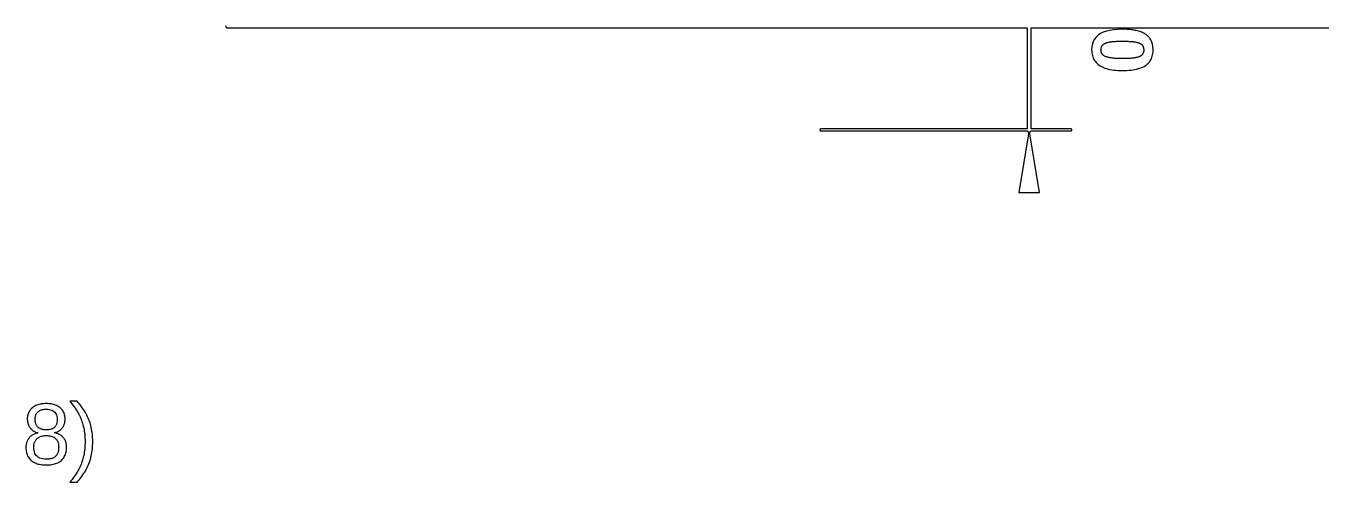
# Model space of a CAD drawing. Header units: metres. Extents: x -140 to 140, y -90 to 90.
# Drawn here: x 0.3 to 62.5, y -21.9 to 0 of the extents above; entities that cross this region are included whole.
import ezdxf

# ---------------------------------------------------------------- set-up
doc = ezdxf.new("R2010")
doc.units = ezdxf.units.M

msp = doc.modelspace()

# ---------------------------------------------------------------- linework, layer by layer
for p, q in [((9.90001, 0), (9.90021, -0.00627)), ((9.90021, -0.00627), (9.9008, -0.01253)), ((9.9008, -0.01253), (9.90178, -0.01874)), ((9.90178, -0.01874), (9.90315, -0.02486)), ((9.90315, -0.02486), (9.90491, -0.0309)), ((9.90491, -0.0309), (9.90703, -0.0368)), ((9.90703, -0.0368), (9.90953, -0.04257)), ((9.90953, -0.04257), (9.91238, -0.04817)), ((9.91238, -0.04817), (9.91557, -0.05357)), ((9.91557, -0.05357), (9.91911, -0.05878)), ((9.91911, -0.05878), (9.92296, -0.06374)), ((9.92296, -0.06374), (9.92711, -0.06845)), ((9.92711, -0.06845), (9.93155, -0.07289)), ((9.93155, -0.07289), (9.93626, -0.07704)), ((9.93626, -0.07704), (9.94122, -0.08089)), ((9.94122, -0.08089), (9.94643, -0.08443)), ((9.94643, -0.08443), (9.95183, -0.08762)), ((9.95183, -0.08762), (9.95743, -0.09047)), ((9.95743, -0.09047), (9.9632, -0.09297)), ((9.9632, -0.09297), (9.9691, -0.09509)), ((9.9691, -0.09509), (9.97514, -0.09685)), ((9.97514, -0.09685), (9.98126, -0.09822)), ((9.98126, -0.09822), (9.98747, -0.0992)), ((9.98747, -0.0992), (9.99373, -0.09979)), ((9.99373, -0.09979), (10, -0.09999)), ((10, -0.09999), (48.4, -0.09999)), ((48.4, -0.09999), (48.4, -4.95)), ((48.6, -4.95), (48.6, -0.09999)), ((48.6, -0.09999), (69, -0.09999)), ((51.7188, -0.53766), (51.6402, -0.6367)), ((51.8147, -0.45027), (51.7188, -0.53766)), ((51.9282, -0.37453), (51.8147, -0.45027)), ((52.0591, -0.31044), (51.9282, -0.37453)), ((52.2075, -0.258), (52.0591, -0.31044)), ((52.3733, -0.21722), (52.2075, -0.258)), ((52.5566, -0.18808), (52.3733, -0.21722)), ((52.7573, -0.17061), (52.5566, -0.18808)), ((52.9755, -0.16478), (52.7573, -0.17061)), ((53.0535, -0.16542), (52.9755, -0.16478)), ((53.1294, -0.16733), (53.0535, -0.16542)), ((53.203, -0.17052), (53.1294, -0.16733)), ((53.2743, -0.17499), (53.203, -0.17052)), ((53.3434, -0.18072), (53.2743, -0.17499)), ((53.4103, -0.18774), (53.3434, -0.18072)), ((53.4749, -0.19604), (53.4103, -0.18774)), ((53.5373, -0.20561), (53.4749, -0.19604)), ((53.5974, -0.21646), (53.5373, -0.20561)), ((53.6553, -0.22858), (53.5974, -0.21646)), ((53.711, -0.24197), (53.6553, -0.22858)), ((53.7645, -0.25665), (53.711, -0.24197)), ((53.8157, -0.2726), (53.7645, -0.25665)), ((53.8647, -0.28982), (53.8157, -0.2726)), ((53.9118, -0.30833), (53.8647, -0.28982)), ((53.9568, -0.32811), (53.9118, -0.30833)), ((53.9998, -0.34917), (53.9568, -0.32811)), ((54.0408, -0.37149), (53.9998, -0.34917)), ((54.0797, -0.3951), (54.0408, -0.37149)), ((54.1167, -0.41998), (54.0797, -0.3951)), ((54.1516, -0.44614), (54.1167, -0.41998)), ((54.1844, -0.47357), (54.1516, -0.44614)), ((54.2153, -0.50227), (54.1844, -0.47357)), ((54.2442, -0.53226), (54.2153, -0.50227)), ((54.271, -0.56352), (54.2442, -0.53226)), ((54.2958, -0.59607), (54.271, -0.56352)), ((54.3186, -0.63005), (54.2958, -0.59607)), ((51.5093, -1.00375), (51.5006, -1.14941)), ((51.5006, -1.14941), (51.5028, -1.22462)), ((51.5028, -1.22462), (51.5094, -1.29688)), ((51.5355, -0.86975), (51.5093, -1.00375)), ((51.5791, -0.74741), (51.5355, -0.86975)), ((51.6402, -0.6367), (51.5791, -0.74741)), ((51.9501, -1.15349), (51.9507, -1.1286)), ((51.9507, -1.17809), (51.9501, -1.15349)), ((51.9507, -1.1286), (51.9524, -1.10464)), ((51.9525, -1.20181), (51.9507, -1.17809)), ((51.9524, -1.10464), (51.9552, -1.0816)), ((51.9555, -1.22466), (51.9525, -1.20181)), ((51.9552, -1.0816), (51.9592, -1.05949)), ((51.9597, -1.24661), (51.9555, -1.22466)), ((51.9592, -1.05949), (51.9643, -1.03831)), ((51.9643, -1.03831), (51.9705, -1.01807)), ((51.9705, -1.01807), (51.9779, -0.99873)), ((51.9779, -0.99873), (51.9863, -0.98033)), ((51.9863, -0.98033), (51.996, -0.96286)), ((51.996, -0.96286), (52.0067, -0.94632)), ((52.0067, -0.94632), (52.0186, -0.9307)), ((52.0186, -0.9307), (52.0316, -0.916)), ((52.0316, -0.916), (52.0457, -0.90224)), ((52.0457, -0.90224), (52.0612, -0.88922)), ((52.0612, -0.88922), (52.0781, -0.87674)), ((52.0781, -0.87674), (52.0966, -0.86482)), ((52.0966, -0.86482), (52.1165, -0.85347)), ((52.1165, -0.85347), (52.1378, -0.84265)), ((52.1378, -0.84265), (52.1607, -0.8324)), ((52.1607, -0.8324), (52.185, -0.82269)), ((52.185, -0.82269), (52.2108, -0.81354)), ((52.2108, -0.81354), (52.2381, -0.80495)), ((52.2381, -0.80495), (52.2669, -0.79691)), ((52.2669, -0.79691), (52.2971, -0.78941)), ((52.2971, -0.78941), (52.3289, -0.78247)), ((52.3289, -0.78247), (52.3621, -0.77609)), ((52.3621, -0.77609), (52.3971, -0.77022)), ((52.3971, -0.77022), (52.4341, -0.76483)), ((52.4341, -0.76483), (52.4731, -0.7599)), ((52.4731, -0.7599), (52.5142, -0.75545)), ((52.5142, -0.75545), (52.5573, -0.75145)), ((52.5573, -0.75145), (52.6025, -0.74792)), ((52.6025, -0.74792), (52.6497, -0.74487)), ((52.6497, -0.74487), (52.6989, -0.74229)), ((52.6989, -0.74229), (52.7501, -0.74019)), ((52.7501, -0.74019), (52.8034, -0.73854)), ((52.8034, -0.73854), (52.8587, -0.73737)), ((52.8587, -0.73737), (52.9161, -0.73666)), ((52.9161, -0.73666), (52.9755, -0.73643)), ((52.9755, -0.73643), (53.0355, -0.73665)), ((53.0355, -0.73665), (53.0933, -0.73732)), ((53.0933, -0.73732), (53.1491, -0.73843)), ((53.1491, -0.73843), (53.2027, -0.73999)), ((53.2027, -0.73999), (53.2543, -0.742)), ((53.2543, -0.742), (53.3037, -0.74445)), ((53.3037, -0.74445), (53.3511, -0.74735)), ((53.3511, -0.74735), (53.3963, -0.75067)), ((53.3963, -0.75067), (53.4394, -0.75447)), ((53.4394, -0.75447), (53.4805, -0.7587)), ((53.4805, -0.7587), (53.5194, -0.76337)), ((53.5194, -0.76337), (53.5562, -0.76849)), ((53.5562, -0.76849), (53.5909, -0.77405)), ((53.5909, -0.77405), (53.6238, -0.78015)), ((53.6238, -0.78015), (53.6553, -0.78683)), ((53.6553, -0.78683), (53.6853, -0.79414)), ((53.6853, -0.79414), (53.7139, -0.80203)), ((53.7139, -0.80203), (53.741, -0.81053)), ((53.741, -0.81053), (53.7667, -0.81964)), ((53.7667, -0.81964), (53.791, -0.82935)), ((53.791, -0.82935), (53.8138, -0.83964)), ((53.8138, -0.83964), (53.8352, -0.85055)), ((53.8352, -0.85055), (53.8551, -0.86206)), ((53.8551, -0.86206), (53.8736, -0.87418)), ((53.8736, -0.87418), (53.8906, -0.88689)), ((53.8906, -0.88689), (53.9062, -0.90021)), ((53.9062, -0.90021), (53.9205, -0.91432)), ((53.9205, -0.91432), (53.9337, -0.92943)), ((53.9337, -0.92943), (53.9456, -0.94554)), ((53.9456, -0.94554), (53.9565, -0.96266)), ((53.9565, -0.96266), (53.9662, -0.98077)), ((53.9662, -0.98077), (53.9748, -0.99988)), ((53.9748, -0.99988), (53.9823, -1.01999)), ((53.9823, -1.01999), (53.9885, -1.04109)), ((53.9885, -1.04109), (53.9937, -1.0632)), ((53.9937, -1.0632), (53.9977, -1.0863)), ((53.9977, -1.23262), (53.9938, -1.25446)), ((53.9977, -1.0863), (54.0005, -1.11041)), ((54.0006, -1.20987), (53.9977, -1.23262)), ((54.0005, -1.11041), (54.0023, -1.13551)), ((54.0023, -1.1862), (54.0006, -1.20987)), ((54.0023, -1.13551), (54.0028, -1.16162)), ((54.0028, -1.16162), (54.0023, -1.1862)), ((54.3397, -0.6657), (54.3186, -0.63005)), ((54.3589, -0.70296), (54.3397, -0.6657)), ((54.3763, -0.74187), (54.3589, -0.70296)), ((54.3918, -0.78241), (54.3763, -0.74187)), ((54.4056, -0.82459), (54.3918, -0.78241)), ((54.4175, -0.86841), (54.4056, -0.82459)), ((54.4275, -0.91386), (54.4175, -0.86841)), ((54.4358, -0.96095), (54.4275, -0.91386)), ((54.4422, -1.00969), (54.4358, -0.96095)), ((54.4417, -1.31573), (54.4482, -1.24234)), ((54.4467, -1.06006), (54.4422, -1.00969)), ((54.4495, -1.11206), (54.4467, -1.06006)), ((54.4482, -1.24234), (54.4504, -1.1657)), ((54.4504, -1.1657), (54.4495, -1.11206)), ((51.5094, -1.29688), (51.5205, -1.36618)), ((51.5205, -1.36618), (51.536, -1.43254)), ((51.536, -1.43254), (51.5559, -1.49594)), ((51.5559, -1.49594), (51.5803, -1.55641)), ((51.5803, -1.55641), (51.6091, -1.61392)), ((51.6091, -1.61392), (51.6423, -1.66847)), ((51.6423, -1.66847), (51.68, -1.72009)), ((51.68, -1.72009), (51.722, -1.76875)), ((51.722, -1.76875), (51.7686, -1.81447)), ((51.7686, -1.81447), (51.8195, -1.85722)), ((51.8195, -1.85722), (51.8749, -1.89705)), ((51.965, -1.2677), (51.9597, -1.24661)), ((51.9716, -1.2879), (51.965, -1.2677)), ((51.9793, -1.30722), (51.9716, -1.2879)), ((51.9883, -1.32567), (51.9793, -1.30722)), ((51.9984, -1.34323), (51.9883, -1.32567)), ((52.0097, -1.35992), (51.9984, -1.34323)), ((52.0222, -1.37573), (52.0097, -1.35992)), ((52.0359, -1.39066), (52.0222, -1.37573)), ((52.0509, -1.40471), (52.0359, -1.39066)), ((52.0671, -1.41805), (52.0509, -1.40471)), ((52.0847, -1.43079), (52.0671, -1.41805)), ((52.1038, -1.44296), (52.0847, -1.43079)), ((52.1243, -1.45454), (52.1038, -1.44296)), ((52.1462, -1.46556), (52.1243, -1.45454)), ((52.1696, -1.476), (52.1462, -1.46556)), ((52.1944, -1.48586), (52.1696, -1.476)), ((52.2206, -1.49513), (52.1944, -1.48586)), ((52.2483, -1.50385), (52.2206, -1.49513)), ((52.2774, -1.51196), (52.2483, -1.50385)), ((52.3079, -1.51952), (52.2774, -1.51196)), ((52.3399, -1.52649), (52.3079, -1.51952)), ((52.3733, -1.53287), (52.3399, -1.52649)), ((52.4084, -1.53874), (52.3733, -1.53287)), ((52.4453, -1.54414), (52.4084, -1.53874)), ((52.4841, -1.54907), (52.4453, -1.54414)), ((52.5248, -1.55354), (52.4841, -1.54907)), ((52.5674, -1.55753), (52.5248, -1.55354)), ((52.6118, -1.56105), (52.5674, -1.55753)), ((52.6581, -1.5641), (52.6118, -1.56105)), ((52.7063, -1.5667), (52.6581, -1.5641)), ((52.7564, -1.5688), (52.7063, -1.5667)), ((52.8083, -1.57045), (52.7564, -1.5688)), ((52.8622, -1.57162), (52.8083, -1.57045)), ((52.9179, -1.57233), (52.8622, -1.57162)), ((52.9755, -1.57256), (52.9179, -1.57233)), ((53.0355, -1.57233), (52.9755, -1.57256)), ((53.0934, -1.57164), (53.0355, -1.57233)), ((53.1491, -1.5705), (53.0934, -1.57164)), ((53.2029, -1.56891), (53.1491, -1.5705)), ((53.2545, -1.56685), (53.2029, -1.56891)), ((53.304, -1.56433), (53.2545, -1.56685)), ((53.3514, -1.56136), (53.304, -1.56433)), ((53.3967, -1.55792), (53.3514, -1.56136)), ((53.4399, -1.55403), (53.3967, -1.55792)), ((53.4811, -1.54968), (53.4399, -1.55403)), ((53.5201, -1.54488), (53.4811, -1.54968)), ((53.557, -1.53961), (53.5201, -1.54488)), ((53.5919, -1.53389), (53.557, -1.53961)), ((53.625, -1.52766), (53.5919, -1.53389)), ((53.6566, -1.52089), (53.625, -1.52766)), ((53.6867, -1.51357), (53.6566, -1.52089)), ((53.7153, -1.50568), (53.6867, -1.51357)), ((53.7426, -1.49725), (53.7153, -1.50568)), ((53.7683, -1.48825), (53.7426, -1.49725)), ((53.7925, -1.47871), (53.7683, -1.48825)), ((53.8153, -1.46861), (53.7925, -1.47871)), ((53.8366, -1.45796), (53.8153, -1.46861)), ((53.8565, -1.44675), (53.8366, -1.45796)), ((53.8749, -1.435), (53.8565, -1.44675)), ((53.8918, -1.42268), (53.8749, -1.435)), ((53.9072, -1.40981), (53.8918, -1.42268)), ((53.9214, -1.39621), (53.9072, -1.40981)), ((53.9344, -1.3817), (53.9214, -1.39621)), ((53.9463, -1.36626), (53.9344, -1.3817)), ((53.957, -1.34991), (53.9463, -1.36626)), ((53.9666, -1.33266), (53.957, -1.34991)), ((53.9751, -1.31448), (53.9666, -1.33266)), ((53.9825, -1.29538), (53.9751, -1.31448)), ((53.9887, -1.27538), (53.9825, -1.29538)), ((53.9938, -1.25446), (53.9887, -1.27538)), ((54.1367, -1.87236), (54.1868, -1.83121)), ((54.1868, -1.83121), (54.2325, -1.78683)), ((54.2325, -1.78683), (54.2739, -1.73924)), ((54.2739, -1.73924), (54.311, -1.68842)), ((54.311, -1.68842), (54.3436, -1.63437)), ((54.3436, -1.63437), (54.372, -1.5771)), ((54.372, -1.5771), (54.3959, -1.5166)), ((54.3959, -1.5166), (54.4155, -1.45287)), ((54.4155, -1.45287), (54.4308, -1.38593)), ((54.4308, -1.38593), (54.4417, -1.31573)), ((51.8749, -1.89705), (51.9345, -1.93391)), ((51.9345, -1.93391), (51.9984, -1.96782)), ((51.9984, -1.96782), (52.0664, -1.99879)), ((52.0664, -1.99879), (52.1385, -2.02681)), ((52.1385, -2.02681), (52.2149, -2.05188)), ((52.2149, -2.05188), (52.2954, -2.07399)), ((52.2954, -2.07399), (52.3801, -2.09317)), ((52.3801, -2.09317), (52.4689, -2.10939)), ((52.4689, -2.10939), (52.5619, -2.12267)), ((52.5619, -2.12267), (52.659, -2.13298)), ((52.659, -2.13298), (52.7603, -2.14035)), ((52.7603, -2.14035), (52.8658, -2.14478)), ((52.8658, -2.14478), (52.9755, -2.14626)), ((52.9755, -2.14626), (53.0869, -2.14485)), ((53.0869, -2.14485), (53.1939, -2.14067)), ((53.1939, -2.14067), (53.2966, -2.13368)), ((53.2966, -2.13368), (53.3949, -2.12392)), ((53.3949, -2.12392), (53.4888, -2.11134)), ((53.4888, -2.11134), (53.5783, -2.09598)), ((53.5783, -2.09598), (53.6634, -2.07784)), ((53.6634, -2.07784), (53.7442, -2.05688)), ((53.7442, -2.05688), (53.8205, -2.03314)), ((53.8205, -2.03314), (53.8925, -2.00662)), ((53.8925, -2.00662), (53.9601, -1.97729)), ((53.9601, -1.97729), (54.0233, -1.94518)), ((54.0233, -1.94518), (54.0822, -1.91028)), ((54.0822, -1.91028), (54.1367, -1.87236)), ((38.4562, -4.97591), (38.4548, -4.9787)), ((38.4578, -4.97321), (38.4562, -4.97591)), ((38.4596, -4.9706), (38.4578, -4.97321)), ((38.4615, -4.96812), (38.4596, -4.9706)), ((38.4636, -4.96576), (38.4615, -4.96812)), ((38.4658, -4.96355), (38.4636, -4.96576)), ((38.4681, -4.96147), (38.4658, -4.96355)), ((38.4706, -4.95955), (38.4681, -4.96147)), ((38.4732, -4.95778), (38.4706, -4.95955)), ((38.4759, -4.95618), (38.4732, -4.95778)), ((38.4787, -4.95476), (38.4759, -4.95618)), ((38.4816, -4.95351), (38.4787, -4.95476)), ((38.4846, -4.95244), (38.4816, -4.95351)), ((38.4876, -4.95157), (38.4846, -4.95244)), ((38.4906, -4.95088), (38.4876, -4.95157)), ((38.4937, -4.95039), (38.4906, -4.95088)), ((38.4969, -4.95009), (38.4937, -4.95039)), ((38.5, -4.95), (38.4969, -4.95009)), ((48.4, -4.95), (38.5, -4.95)), ((50.5, -4.95), (48.6, -4.95)), ((50.5031, -4.95009), (50.5, -4.95)), ((50.5063, -4.95039), (50.5031, -4.95009)), ((50.5094, -4.95088), (50.5063, -4.95039)), ((50.5124, -4.95157), (50.5094, -4.95088)), ((50.5155, -4.95244), (50.5124, -4.95157)), ((50.5184, -4.95351), (50.5155, -4.95244)), ((50.5213, -4.95476), (50.5184, -4.95351)), ((50.5241, -4.95618), (50.5213, -4.95476)), ((50.5268, -4.95778), (50.5241, -4.95618)), ((50.5294, -4.95955), (50.5268, -4.95778)), ((50.5319, -4.96147), (50.5294, -4.95955)), ((50.5342, -4.96355), (50.5319, -4.96147)), ((50.5365, -4.96576), (50.5342, -4.96355)), ((50.5385, -4.96812), (50.5365, -4.96576)), ((50.5405, -4.9706), (50.5385, -4.96812)), ((50.5422, -4.97321), (50.5405, -4.9706)), ((50.5438, -4.97591), (50.5422, -4.97321)), ((50.5452, -4.9787), (50.5438, -4.97591)), ((38.4501, -4.99686), (38.45, -5)), ((38.45, -5), (38.4501, -5.00313)), ((38.4504, -4.99373), (38.4501, -4.99686)), ((38.4501, -5.00313), (38.4504, -5.00626)), ((38.4509, -4.99062), (38.4504, -4.99373)), ((38.4504, -5.00626), (38.4509, -5.00937)), ((38.4516, -4.98756), (38.4509, -4.99062)), ((38.4509, -5.00937), (38.4516, -5.01242)), ((38.4525, -4.98454), (38.4516, -4.98756)), ((38.4516, -5.01242), (38.4525, -5.01544)), ((38.4535, -4.98158), (38.4525, -4.98454)), ((38.4525, -5.01544), (38.4535, -5.0184)), ((38.4548, -4.9787), (38.4535, -4.98158)), ((38.4535, -5.0184), (38.4548, -5.02129)), ((38.4548, -5.02129), (38.4562, -5.02408)), ((38.4562, -5.02408), (38.4578, -5.02678)), ((38.4578, -5.02678), (38.4596, -5.02939)), ((38.4596, -5.02939), (38.4615, -5.03186)), ((38.4615, -5.03186), (38.4636, -5.03423)), ((38.4636, -5.03423), (38.4658, -5.03644)), ((38.4658, -5.03644), (38.4681, -5.03851)), ((38.4681, -5.03851), (38.4706, -5.04044)), ((38.4706, -5.04044), (38.4732, -5.04221)), ((38.4732, -5.04221), (38.4759, -5.04381)), ((38.4759, -5.04381), (38.4787, -5.04523)), ((38.4787, -5.04523), (38.4816, -5.04648)), ((38.4816, -5.04648), (38.4846, -5.04755)), ((38.4846, -5.04755), (38.4876, -5.04842)), ((38.4876, -5.04842), (38.4906, -5.0491)), ((38.4906, -5.0491), (38.4937, -5.04959)), ((38.4937, -5.04959), (38.4969, -5.0499)), ((38.4969, -5.0499), (38.5, -5.04999)), ((38.5, -5.04999), (48.4135, -5.04999)), ((48.4836, -5.09859), (48, -8)), ((48.4135, -5.04999), (48.4156, -5.05357)), ((48.4156, -5.05357), (48.4191, -5.05878)), ((48.4191, -5.05878), (48.423, -5.06374)), ((48.423, -5.06374), (48.4271, -5.06845)), ((48.4271, -5.06845), (48.4315, -5.07289)), ((48.4315, -5.07289), (48.4363, -5.07704)), ((48.4363, -5.07704), (48.4412, -5.08089)), ((48.4412, -5.08089), (48.4464, -5.08443)), ((48.4464, -5.08443), (48.4518, -5.08762)), ((48.4518, -5.08762), (48.4574, -5.09047)), ((48.4574, -5.09047), (48.4632, -5.09297)), ((48.4632, -5.09297), (48.4691, -5.09509)), ((48.4691, -5.09509), (48.4751, -5.09685)), ((48.4751, -5.09685), (48.4813, -5.09822)), ((48.4813, -5.09822), (48.4836, -5.09859)), ((48.5164, -5.09859), (48.5188, -5.09822)), ((49, -8), (48.5164, -5.09859)), ((48.5188, -5.09822), (48.5249, -5.09685)), ((48.5249, -5.09685), (48.5309, -5.09509)), ((48.5309, -5.09509), (48.5368, -5.09297)), ((48.5368, -5.09297), (48.5426, -5.09047)), ((48.5426, -5.09047), (48.5482, -5.08762)), ((48.5482, -5.08762), (48.5536, -5.08443)), ((48.5536, -5.08443), (48.5588, -5.08089)), ((48.5588, -5.08089), (48.5638, -5.07704)), ((48.5638, -5.07704), (48.5685, -5.07289)), ((48.5685, -5.07289), (48.5729, -5.06845)), ((48.5729, -5.06845), (48.5771, -5.06374)), ((48.5771, -5.06374), (48.5809, -5.05878)), ((48.5809, -5.05878), (48.5844, -5.05357)), ((48.5844, -5.05357), (48.5866, -5.04999)), ((48.5866, -5.04999), (50.5, -5.04999)), ((50.5, -5.04999), (50.5031, -5.0499)), ((50.5031, -5.0499), (50.5063, -5.04959)), ((50.5063, -5.04959), (50.5094, -5.0491)), ((50.5094, -5.0491), (50.5124, -5.04842)), ((50.5124, -5.04842), (50.5155, -5.04755)), ((50.5155, -5.04755), (50.5184, -5.04648)), ((50.5184, -5.04648), (50.5213, -5.04523)), ((50.5213, -5.04523), (50.5241, -5.04381)), ((50.5241, -5.04381), (50.5268, -5.04221)), ((50.5268, -5.04221), (50.5294, -5.04044)), ((50.5294, -5.04044), (50.5319, -5.03851)), ((50.5319, -5.03851), (50.5342, -5.03644)), ((50.5342, -5.03644), (50.5365, -5.03423)), ((50.5365, -5.03423), (50.5385, -5.03186)), ((50.5385, -5.03186), (50.5405, -5.02939)), ((50.5405, -5.02939), (50.5422, -5.02678)), ((50.5422, -5.02678), (50.5438, -5.02408)), ((50.5438, -5.02408), (50.5452, -5.02129)), ((50.5465, -4.98158), (50.5452, -4.9787)), ((50.5452, -5.02129), (50.5465, -5.0184)), ((50.5476, -4.98454), (50.5465, -4.98158)), ((50.5465, -5.0184), (50.5476, -5.01544)), ((50.5484, -4.98756), (50.5476, -4.98454)), ((50.5476, -5.01544), (50.5484, -5.01242)), ((50.5491, -4.99062), (50.5484, -4.98756)), ((50.5484, -5.01242), (50.5491, -5.00937)), ((50.5496, -4.99373), (50.5491, -4.99062)), ((50.5491, -5.00937), (50.5496, -5.00626)), ((50.5499, -4.99686), (50.5496, -4.99373)), ((50.5496, -5.00626), (50.5499, -5.00313)), ((50.55, -5), (50.5499, -4.99686)), ((50.5499, -5.00313), (50.55, -5)), ((48, -8), (49, -8)), ((2.76588, -18.0338), (2.41191, -18.0338)), ((2.41191, -18.0338), (2.46924, -18.0995)), ((2.82385, -18.098), (2.76588, -18.0338)), ((0.40897, -18.6445), (0.39591, -18.6883)), ((0.42493, -18.6022), (0.40897, -18.6445)), ((0.44377, -18.5613), (0.42493, -18.6022)), ((0.46553, -18.522), (0.44377, -18.5613)), ((0.49019, -18.4841), (0.46553, -18.522)), ((0.51775, -18.4476), (0.49019, -18.4841)), ((0.54822, -18.4126), (0.51775, -18.4476)), ((0.58157, -18.3792), (0.54822, -18.4126)), ((0.61783, -18.3471), (0.58157, -18.3792)), ((0.65654, -18.317), (0.61783, -18.3471)), ((0.69724, -18.2893), (0.65654, -18.317)), ((0.73993, -18.2641), (0.69724, -18.2893)), ((0.78459, -18.2412), (0.73993, -18.2641)), ((0.83124, -18.2207), (0.78459, -18.2412)), ((0.78627, -18.6766), (0.79826, -18.65)), ((0.79826, -18.65), (0.81187, -18.6248)), ((0.81187, -18.6248), (0.82709, -18.6011)), ((0.82709, -18.6011), (0.84389, -18.5787)), ((0.87988, -18.2027), (0.83124, -18.2207)), ((0.84389, -18.5787), (0.8623, -18.5578)), ((0.8623, -18.5578), (0.88231, -18.5383)), ((0.93051, -18.187), (0.87988, -18.2027)), ((0.88231, -18.5383), (0.90385, -18.5203)), ((0.90385, -18.5203), (0.92687, -18.5037)), ((0.92687, -18.5037), (0.95131, -18.4885)), ((0.98312, -18.1738), (0.93051, -18.187)), ((0.95131, -18.4885), (0.97722, -18.4748)), ((0.97722, -18.4748), (1.00459, -18.4625)), ((1.03772, -18.1629), (0.98312, -18.1738)), ((1.00459, -18.4625), (1.03342, -18.4517)), ((1.03342, -18.4517), (1.06371, -18.4423)), ((1.0943, -18.1545), (1.03772, -18.1629)), ((1.06371, -18.4423), (1.09544, -18.4343)), ((1.15288, -18.1485), (1.0943, -18.1545)), ((1.09544, -18.4343), (1.12863, -18.4278)), ((1.12863, -18.4278), (1.16328, -18.4228)), ((1.21342, -18.1449), (1.15288, -18.1485)), ((1.16328, -18.4228), (1.19939, -18.4192)), ((1.19939, -18.4192), (1.23695, -18.417)), ((1.27597, -18.1437), (1.21342, -18.1449)), ((1.23695, -18.417), (1.27597, -18.4163)), ((1.34003, -18.1448), (1.27597, -18.1437)), ((1.27597, -18.4163), (1.35483, -18.4191)), ((1.40196, -18.1484), (1.34003, -18.1448)), ((1.35483, -18.4191), (1.42737, -18.4278)), ((1.46179, -18.1543), (1.40196, -18.1484)), ((1.42737, -18.4278), (1.49359, -18.4422)), ((1.51952, -18.1625), (1.46179, -18.1543)), ((1.49359, -18.4422), (1.55351, -18.4623)), ((1.57513, -18.1732), (1.51952, -18.1625)), ((1.55351, -18.4623), (1.60713, -18.4882)), ((1.62865, -18.1861), (1.57513, -18.1732)), ((1.60713, -18.4882), (1.65445, -18.5198)), ((1.68005, -18.2015), (1.62865, -18.1861)), ((1.65445, -18.5198), (1.69545, -18.5572)), ((1.72935, -18.2192), (1.68005, -18.2015)), ((1.69545, -18.5572), (1.73013, -18.6004)), ((1.77655, -18.2392), (1.72935, -18.2192)), ((1.73013, -18.6004), (1.75851, -18.6493)), ((1.75851, -18.6493), (1.78059, -18.704)), ((1.82164, -18.2616), (1.77655, -18.2392)), ((1.86461, -18.2864), (1.82164, -18.2616)), ((1.90549, -18.3136), (1.86461, -18.2864)), ((1.94426, -18.343), (1.90549, -18.3136)), ((1.98051, -18.3745), (1.94426, -18.343)), ((2.01389, -18.4077), (1.98051, -18.3745)), ((2.04434, -18.4425), (2.01389, -18.4077)), ((2.07191, -18.479), (2.04434, -18.4425)), ((2.09657, -18.5172), (2.07191, -18.479)), ((2.11833, -18.557), (2.09657, -18.5172)), ((2.13719, -18.5984), (2.11833, -18.557)), ((2.15315, -18.6416), (2.13719, -18.5984)), ((2.1662, -18.6864), (2.15315, -18.6416)), ((2.46924, -18.0995), (2.52417, -18.1658)), ((2.52417, -18.1658), (2.57672, -18.2326)), ((2.57672, -18.2326), (2.62686, -18.3001)), ((2.62686, -18.3001), (2.67461, -18.3681)), ((2.67461, -18.3681), (2.71996, -18.4367)), ((2.71996, -18.4367), (2.76291, -18.5059)), ((2.76291, -18.5059), (2.80347, -18.5756)), ((2.80347, -18.5756), (2.84163, -18.6459)), ((2.87943, -18.1628), (2.82385, -18.098)), ((2.84163, -18.6459), (2.8774, -18.7168)), ((2.93262, -18.2282), (2.87943, -18.1628)), ((2.98343, -18.2943), (2.93262, -18.2282)), ((3.03186, -18.361), (2.98343, -18.2943)), ((3.07791, -18.4284), (3.03186, -18.361)), ((3.12157, -18.4964), (3.07791, -18.4284)), ((3.16284, -18.565), (3.12157, -18.4964)), ((3.20174, -18.6343), (3.16284, -18.565)), ((3.23825, -18.7042), (3.20174, -18.6343)), ((0.37416, -18.8284), (0.37271, -18.8781)), ((0.37271, -18.8781), (0.3735, -18.9156)), ((0.3735, -18.9156), (0.3759, -18.9523)), ((0.37851, -18.7802), (0.37416, -18.8284)), ((0.3759, -18.9523), (0.37991, -18.9883)), ((0.38576, -18.7335), (0.37851, -18.7802)), ((0.37991, -18.9883), (0.38551, -19.0236)), ((0.38551, -19.0236), (0.39271, -19.0581)), ((0.39591, -18.6883), (0.38576, -18.7335)), ((0.39271, -19.0581), (0.40152, -19.0919)), ((0.40152, -19.0919), (0.41193, -19.1249)), ((0.41193, -19.1249), (0.42394, -19.1572)), ((0.42394, -19.1572), (0.43753, -19.1887)), ((0.43753, -19.1887), (0.45274, -19.2195)), ((0.45274, -19.2195), (0.46956, -19.2495)), ((0.46956, -19.2495), (0.48796, -19.2788)), ((0.48796, -19.2788), (0.50798, -19.3073)), ((0.74704, -18.9025), (0.74785, -18.866)), ((0.74786, -18.9397), (0.74704, -18.9025)), ((0.74785, -18.866), (0.75024, -18.8308)), ((0.75034, -18.9754), (0.74786, -18.9397)), ((0.75024, -18.8308), (0.75424, -18.7971)), ((0.75447, -19.0099), (0.75034, -18.9754)), ((0.75424, -18.7971), (0.75986, -18.7649)), ((0.76024, -19.0429), (0.75447, -19.0099)), ((0.75986, -18.7649), (0.76706, -18.734)), ((0.76765, -19.0745), (0.76024, -19.0429)), ((0.76706, -18.734), (0.77586, -18.7046)), ((0.77673, -19.1048), (0.76765, -19.0745)), ((0.77586, -18.7046), (0.78627, -18.6766)), ((0.78744, -19.1337), (0.77673, -19.1048)), ((0.79982, -19.1611), (0.78744, -19.1337)), ((0.81383, -19.1873), (0.79982, -19.1611)), ((0.8295, -19.212), (0.81383, -19.1873)), ((0.84682, -19.2353), (0.8295, -19.212)), ((0.86578, -19.2573), (0.84682, -19.2353)), ((0.8864, -19.2778), (0.86578, -19.2573)), ((0.90851, -19.297), (0.8864, -19.2778)), ((1.6937, -19.2688), (1.67369, -19.288)), ((1.71211, -19.2479), (1.6937, -19.2688)), ((1.72893, -19.2252), (1.71211, -19.2479)), ((1.74414, -19.2008), (1.72893, -19.2252)), ((1.75775, -19.1746), (1.74414, -19.2008)), ((1.76976, -19.1467), (1.75775, -19.1746)), ((1.78017, -19.1171), (1.76976, -19.1467)), ((1.78897, -19.0857), (1.78017, -19.1171)), ((1.78059, -18.704), (1.79637, -18.7644)), ((1.79617, -19.0525), (1.78897, -19.0857)), ((1.80177, -19.0176), (1.79617, -19.0525)), ((1.79637, -18.7644), (1.80583, -18.8306)), ((1.80579, -18.981), (1.80177, -19.0176)), ((1.80818, -18.9426), (1.80579, -18.981)), ((1.80583, -18.8306), (1.80899, -18.9025)), ((1.80899, -18.9025), (1.80818, -18.9426)), ((2.0531, -19.3114), (2.07326, -19.2829)), ((2.07326, -19.2829), (2.09181, -19.2536)), ((2.09181, -19.2536), (2.10875, -19.2235)), ((2.10875, -19.2235), (2.12408, -19.1927)), ((2.12408, -19.1927), (2.13779, -19.1612)), ((2.13779, -19.1612), (2.14989, -19.129)), ((2.14989, -19.129), (2.16037, -19.0959)), ((2.16037, -19.0959), (2.16925, -19.0622)), ((2.17636, -18.7328), (2.1662, -18.6864)), ((2.16925, -19.0622), (2.17651, -19.0276)), ((2.18361, -18.7809), (2.17636, -18.7328)), ((2.17651, -19.0276), (2.18216, -18.9924)), ((2.18216, -18.9924), (2.18619, -18.9564)), ((2.18796, -18.8307), (2.18361, -18.7809)), ((2.18619, -18.9564), (2.18861, -18.9196)), ((2.18941, -18.8821), (2.18796, -18.8307)), ((2.18861, -18.9196), (2.18941, -18.8821)), ((2.8774, -18.7168), (2.91078, -18.7883)), ((2.91078, -18.7883), (2.94176, -18.8604)), ((2.94176, -18.8604), (2.97034, -18.933)), ((2.97034, -18.933), (2.99667, -19.0065)), ((2.99667, -19.0065), (3.02089, -19.0811)), ((3.02089, -19.0811), (3.04301, -19.1568)), ((3.04301, -19.1568), (3.06303, -19.2336)), ((3.06303, -19.2336), (3.08093, -19.3115)), ((3.27238, -18.7747), (3.23825, -18.7042)), ((3.30412, -18.8459), (3.27238, -18.7747)), ((3.33348, -18.9178), (3.30412, -18.8459)), ((3.36057, -18.9906), (3.33348, -18.9178)), ((3.38548, -19.0648), (3.36057, -18.9906)), ((3.40823, -19.1403), (3.38548, -19.0648)), ((3.42882, -19.2172), (3.40823, -19.1403)), ((3.44724, -19.2955), (3.42882, -19.2172)), ((0.40066, -19.8784), (0.38258, -19.9116)), ((0.42062, -19.8464), (0.40066, -19.8784)), ((0.4425, -19.8154), (0.42062, -19.8464)), ((0.46628, -19.7854), (0.4425, -19.8154)), ((0.49153, -19.7569), (0.46628, -19.7854)), ((0.51785, -19.7301), (0.49153, -19.7569)), ((0.50798, -19.3073), (0.52937, -19.3347)), ((0.54523, -19.7052), (0.51785, -19.7301)), ((0.52937, -19.3347), (0.55194, -19.3606)), ((0.57367, -19.682), (0.54523, -19.7052)), ((0.55194, -19.3606), (0.57567, -19.385)), ((0.60316, -19.6606), (0.57367, -19.682)), ((0.57567, -19.385), (0.60057, -19.4079)), ((0.60057, -19.4079), (0.62665, -19.4292)), ((0.63371, -19.6409), (0.60316, -19.6606)), ((0.62665, -19.4292), (0.65389, -19.449)), ((0.66533, -19.6231), (0.63371, -19.6409)), ((0.65389, -19.449), (0.6823, -19.4673)), ((0.698, -19.607), (0.66533, -19.6231)), ((0.6823, -19.4673), (0.71187, -19.4841)), ((0.73174, -19.5928), (0.698, -19.607)), ((0.71187, -19.4841), (0.7426, -19.4994)), ((0.76653, -19.5803), (0.73174, -19.5928)), ((0.7426, -19.4994), (0.77451, -19.5132)), ((0.75903, -19.9269), (0.77666, -19.9)), ((0.80237, -19.5696), (0.76653, -19.5803)), ((0.77451, -19.5132), (0.80759, -19.5254)), ((0.77666, -19.9), (0.79611, -19.8745)), ((0.79611, -19.8745), (0.81744, -19.8501)), ((0.83928, -19.5606), (0.80237, -19.5696)), ((0.80759, -19.5254), (0.84183, -19.5361)), ((0.81744, -19.8501), (0.84061, -19.8271)), ((0.87724, -19.5535), (0.83928, -19.5606)), ((0.84061, -19.8271), (0.86543, -19.8056)), ((0.84183, -19.5361), (0.87724, -19.5453)), ((0.86543, -19.8056), (0.89171, -19.7858)), ((0.87724, -19.5453), (0.87724, -19.5535)), ((0.89171, -19.7858), (0.91942, -19.7677)), ((0.93199, -19.3145), (0.90851, -19.297)), ((0.91942, -19.7677), (0.94858, -19.7514)), ((0.95683, -19.3306), (0.93199, -19.3145)), ((0.94858, -19.7514), (0.97917, -19.7367)), ((0.98303, -19.3451), (0.95683, -19.3306)), ((0.97917, -19.7367), (1.01122, -19.7238)), ((1.01059, -19.3581), (0.98303, -19.3451)), ((1.03952, -19.3696), (1.01059, -19.3581)), ((1.01122, -19.7238), (1.04471, -19.7126)), ((1.06979, -19.3795), (1.03952, -19.3696)), ((1.04471, -19.7126), (1.07964, -19.7032)), ((1.10144, -19.3879), (1.06979, -19.3795)), ((1.07964, -19.7032), (1.11603, -19.6954)), ((1.13445, -19.3948), (1.10144, -19.3879)), ((1.11603, -19.6954), (1.15384, -19.6894)), ((1.16881, -19.4001), (1.13445, -19.3948)), ((1.15384, -19.6894), (1.19312, -19.6851)), ((1.20453, -19.404), (1.16881, -19.4001)), ((1.19312, -19.6851), (1.23383, -19.6825)), ((1.24161, -19.4062), (1.20453, -19.404)), ((1.23383, -19.6825), (1.27597, -19.6816)), ((1.28006, -19.407), (1.24161, -19.4062)), ((1.27597, -19.6816), (1.31934, -19.6824)), ((1.31908, -19.4063), (1.28006, -19.407)), ((1.35663, -19.4042), (1.31908, -19.4063)), ((1.31934, -19.6824), (1.36119, -19.6848)), ((1.39275, -19.4007), (1.35663, -19.4042)), ((1.36119, -19.6848), (1.40154, -19.6888)), ((1.4274, -19.3958), (1.39275, -19.4007)), ((1.40154, -19.6888), (1.44035, -19.6944)), ((1.46059, -19.3894), (1.4274, -19.3958)), ((1.44035, -19.6944), (1.47766, -19.7017)), ((1.49232, -19.3817), (1.46059, -19.3894)), ((1.47766, -19.7017), (1.51344, -19.7105)), ((1.5226, -19.3725), (1.49232, -19.3817)), ((1.51344, -19.7105), (1.54771, -19.7209)), ((1.55142, -19.362), (1.5226, -19.3725)), ((1.54771, -19.7209), (1.58046, -19.7329)), ((1.57878, -19.35), (1.55142, -19.362)), ((1.60469, -19.3366), (1.57878, -19.35)), ((1.58046, -19.7329), (1.61169, -19.7465)), ((1.62915, -19.3218), (1.60469, -19.3366)), ((1.61169, -19.7465), (1.64142, -19.7617)), ((1.65215, -19.3056), (1.62915, -19.3218)), ((1.64142, -19.7617), (1.66962, -19.7785)), ((1.67369, -19.288), (1.65215, -19.3056)), ((1.66962, -19.7785), (1.6963, -19.7969)), ((1.68082, -19.5413), (1.71654, -19.5333)), ((1.68082, -19.5494), (1.68082, -19.5413)), ((1.72235, -19.5572), (1.68082, -19.5494)), ((1.6963, -19.7969), (1.72148, -19.8169)), ((1.71654, -19.5333), (1.75107, -19.5237)), ((1.72148, -19.8169), (1.74495, -19.8385)), ((1.76244, -19.5666), (1.72235, -19.5572)), ((1.74495, -19.8385), (1.76656, -19.8617)), ((1.75107, -19.5237), (1.78442, -19.5124)), ((1.80107, -19.5777), (1.76244, -19.5666)), ((1.76656, -19.8617), (1.78627, -19.8864)), ((1.78442, -19.5124), (1.8166, -19.4996)), ((1.78627, -19.8864), (1.80411, -19.9126)), ((1.83827, -19.5905), (1.80107, -19.5777)), ((1.8166, -19.4996), (1.8476, -19.4851)), ((1.87402, -19.6051), (1.83827, -19.5905)), ((1.8476, -19.4851), (1.87741, -19.4691)), ((1.90833, -19.6213), (1.87402, -19.6051)), ((1.87741, -19.4691), (1.90605, -19.4514)), ((1.90605, -19.4514), (1.9335, -19.4321)), ((1.94118, -19.6392), (1.90833, -19.6213)), ((1.9335, -19.4321), (1.95978, -19.4112)), ((1.9726, -19.6588), (1.94118, -19.6392)), ((1.95978, -19.4112), (1.98488, -19.3887)), ((2.00258, -19.6801), (1.9726, -19.6588)), ((1.98488, -19.3887), (2.0088, -19.3645)), ((2.0311, -19.7031), (2.00258, -19.6801)), ((2.0088, -19.3645), (2.03154, -19.3388)), ((2.05818, -19.7278), (2.0311, -19.7031)), ((2.03154, -19.3388), (2.0531, -19.3114)), ((2.08383, -19.7542), (2.05818, -19.7278)), ((2.10802, -19.7823), (2.08383, -19.7542)), ((2.1306, -19.8119), (2.10802, -19.7823)), ((2.15137, -19.8425), (2.1306, -19.8119)), ((2.17032, -19.8742), (2.15137, -19.8425)), ((2.18747, -19.9071), (2.17032, -19.8742)), ((2.20282, -19.9411), (2.18747, -19.9071)), ((3.08093, -19.3115), (3.09674, -19.3905)), ((3.09674, -19.3905), (3.11043, -19.4706)), ((3.11043, -19.4706), (3.12202, -19.5518)), ((3.12202, -19.5518), (3.1315, -19.6342)), ((3.1315, -19.6342), (3.13887, -19.7176)), ((3.13887, -19.7176), (3.14413, -19.8022)), ((3.14413, -19.8022), (3.14729, -19.8878)), ((3.14729, -19.8878), (3.14835, -19.9746)), ((3.46349, -19.3751), (3.44724, -19.2955)), ((3.47757, -19.4561), (3.46349, -19.3751)), ((3.48949, -19.5384), (3.47757, -19.4561)), ((3.49924, -19.6221), (3.48949, -19.5384)), ((3.50682, -19.7072), (3.49924, -19.6221)), ((3.51224, -19.7936), (3.50682, -19.7072)), ((3.51549, -19.8814), (3.51224, -19.7936)), ((3.51657, -19.9705), (3.51549, -19.8814)), ((0.30652, -20.2147), (0.30556, -20.2574)), ((0.30556, -20.2574), (0.3071, -20.3179)), ((0.30937, -20.1731), (0.30652, -20.2147)), ((0.3071, -20.3179), (0.31171, -20.3763)), ((0.31412, -20.1326), (0.30937, -20.1731)), ((0.31171, -20.3763), (0.31938, -20.4326)), ((0.32079, -20.0931), (0.31412, -20.1326)), ((0.31938, -20.4326), (0.33012, -20.4866)), ((0.32933, -20.0546), (0.32079, -20.0931)), ((0.3398, -20.0173), (0.32933, -20.0546)), ((0.33012, -20.4866), (0.34393, -20.5386)), ((0.35216, -19.981), (0.3398, -20.0173)), ((0.36643, -19.9457), (0.35216, -19.981)), ((0.38258, -19.9116), (0.36643, -19.9457)), ((0.68396, -20.2269), (0.68488, -20.1884)), ((0.68753, -20.3144), (0.68396, -20.2269)), ((0.68488, -20.1884), (0.68767, -20.1512)), ((0.69826, -20.395), (0.68753, -20.3144)), ((0.68767, -20.1512), (0.69229, -20.1153)), ((0.69229, -20.1153), (0.69879, -20.0807)), ((0.71613, -20.4686), (0.69826, -20.395)), ((0.69879, -20.0807), (0.70712, -20.0473)), ((0.70712, -20.0473), (0.71733, -20.0153)), ((0.74116, -20.5351), (0.71613, -20.4686)), ((0.71733, -20.0153), (0.72937, -19.9846)), ((0.72937, -19.9846), (0.74329, -19.9551)), ((0.74329, -19.9551), (0.75903, -19.9269)), ((1.80411, -19.9126), (1.82007, -19.9404)), ((1.82007, -19.9404), (1.83417, -19.9698)), ((1.83771, -20.5069), (1.82469, -20.54)), ((1.83417, -19.9698), (1.84637, -20.0007)), ((1.84897, -20.4717), (1.83771, -20.5069)), ((1.84637, -20.0007), (1.8567, -20.0331)), ((1.85851, -20.4346), (1.84897, -20.4717)), ((1.8567, -20.0331), (1.86514, -20.0671)), ((1.8663, -20.3954), (1.85851, -20.4346)), ((1.86514, -20.0671), (1.87172, -20.1027)), ((1.87238, -20.3543), (1.8663, -20.3954)), ((1.87172, -20.1027), (1.87642, -20.1398)), ((1.87671, -20.3111), (1.87238, -20.3543)), ((1.87642, -20.1398), (1.87924, -20.1785)), ((1.8793, -20.2659), (1.87671, -20.3111)), ((1.87924, -20.1785), (1.88017, -20.2187)), ((1.88017, -20.2187), (1.8793, -20.2659)), ((2.21637, -19.9762), (2.20282, -19.9411)), ((2.2281, -20.0124), (2.21637, -19.9762)), ((2.22328, -20.5326), (2.23672, -20.4809)), ((2.23804, -20.0498), (2.2281, -20.0124)), ((2.23672, -20.4809), (2.24716, -20.4271)), ((2.24615, -20.0882), (2.23804, -20.0498)), ((2.25247, -20.1278), (2.24615, -20.0882)), ((2.24716, -20.4271), (2.25464, -20.3712)), ((2.25699, -20.1685), (2.25247, -20.1278)), ((2.25464, -20.3712), (2.25911, -20.3133)), ((2.2597, -20.2104), (2.25699, -20.1685)), ((2.25911, -20.3133), (2.2606, -20.2533)), ((2.2606, -20.2533), (2.2597, -20.2104)), ((3.11064, -20.4784), (3.09703, -20.5584)), ((3.12216, -20.3972), (3.11064, -20.4784)), ((3.13159, -20.3149), (3.12216, -20.3972)), ((3.13893, -20.2315), (3.13159, -20.3149)), ((3.14417, -20.147), (3.13893, -20.2315)), ((3.14731, -20.0613), (3.14417, -20.147)), ((3.14835, -19.9746), (3.14731, -20.0613)), ((3.4632, -20.577), (3.47736, -20.4958)), ((3.47736, -20.4958), (3.48933, -20.4132)), ((3.48933, -20.4132), (3.49915, -20.3291)), ((3.49915, -20.3291), (3.50677, -20.2436)), ((3.50677, -20.2436), (3.51222, -20.1567)), ((3.51222, -20.1567), (3.51549, -20.0684)), ((3.51549, -20.0684), (3.51657, -19.9787)), ((3.51657, -19.9787), (3.51657, -19.9705)), ((0.34393, -20.5386), (0.36081, -20.5883)), ((0.36081, -20.5883), (0.38077, -20.6359)), ((0.38077, -20.6359), (0.40379, -20.6813)), ((0.40379, -20.6813), (0.42989, -20.7245)), ((0.42989, -20.7245), (0.45904, -20.7656)), ((0.45904, -20.7656), (0.49127, -20.8045)), ((0.49127, -20.8045), (0.52658, -20.8412)), ((0.52658, -20.8412), (0.56494, -20.8758)), ((0.56494, -20.8758), (0.60603, -20.908)), ((0.60603, -20.908), (0.64951, -20.9376)), ((0.64951, -20.9376), (0.69534, -20.9647)), ((0.69534, -20.9647), (0.74355, -20.9892)), ((0.77333, -20.5947), (0.74116, -20.5351)), ((0.74355, -20.9892), (0.79413, -21.011)), ((0.81267, -20.6472), (0.77333, -20.5947)), ((0.79413, -21.011), (0.84708, -21.0304)), ((0.85915, -20.6927), (0.81267, -20.6472)), ((0.84708, -21.0304), (0.90239, -21.0471)), ((0.91278, -20.7313), (0.85915, -20.6927)), ((0.90239, -21.0471), (0.96008, -21.0613)), ((0.97356, -20.7628), (0.91278, -20.7313)), ((0.96008, -21.0613), (1.02014, -21.0729)), ((1.04149, -20.7873), (0.97356, -20.7628)), ((1.02014, -21.0729), (1.08258, -21.0819)), ((1.11656, -20.8049), (1.04149, -20.7873)), ((1.08258, -21.0819), (1.14738, -21.0883)), ((1.19881, -20.8154), (1.11656, -20.8049)), ((1.14738, -21.0883), (1.21455, -21.0922)), ((1.28818, -20.8189), (1.19881, -20.8154)), ((1.21455, -21.0922), (1.2841, -21.0935)), ((1.2841, -21.0935), (1.35542, -21.0922)), ((1.33328, -20.818), (1.28818, -20.8189)), ((1.37659, -20.8155), (1.33328, -20.818)), ((1.35542, -21.0922), (1.42413, -21.0882)), ((1.41808, -20.8112), (1.37659, -20.8155)), ((1.45776, -20.8053), (1.41808, -20.8112)), ((1.42413, -21.0882), (1.49025, -21.0817)), ((1.49565, -20.7977), (1.45776, -20.8053)), ((1.49025, -21.0817), (1.55376, -21.0725)), ((1.53172, -20.7883), (1.49565, -20.7977)), ((1.56599, -20.7773), (1.53172, -20.7883)), ((1.55376, -21.0725), (1.61467, -21.0607)), ((1.59845, -20.7645), (1.56599, -20.7773)), ((1.6291, -20.7501), (1.59845, -20.7645)), ((1.61467, -21.0607), (1.67297, -21.0462)), ((1.65796, -20.734), (1.6291, -20.7501)), ((1.68501, -20.7162), (1.65796, -20.734)), ((1.67297, -21.0462), (1.72868, -21.0292)), ((1.71025, -20.6967), (1.68501, -20.7162)), ((1.73369, -20.6754), (1.71025, -20.6967)), ((1.72868, -21.0292), (1.7818, -21.0095)), ((1.75536, -20.6524), (1.73369, -20.6754)), ((1.77528, -20.6273), (1.75536, -20.6524)), ((1.79349, -20.6002), (1.77528, -20.6273)), ((1.7818, -21.0095), (1.83231, -20.9872)), ((1.80997, -20.5711), (1.79349, -20.6002)), ((1.82469, -20.54), (1.80997, -20.5711)), ((1.83231, -20.9872), (1.88022, -20.9623)), ((1.88022, -20.9623), (1.92552, -20.9347)), ((1.92552, -20.9347), (1.96823, -20.9046)), ((1.96823, -20.9046), (2.00833, -20.8717)), ((2.00833, -20.8717), (2.04565, -20.8366)), ((2.04565, -20.8366), (2.07999, -20.7994)), ((2.07999, -20.7994), (2.11133, -20.7601)), ((2.11133, -20.7601), (2.13969, -20.7187)), ((2.13969, -20.7187), (2.16507, -20.6753)), ((2.16507, -20.6753), (2.18745, -20.6298)), ((2.18745, -20.6298), (2.20686, -20.5822)), ((2.20686, -20.5822), (2.22328, -20.5326)), ((2.94292, -21.0877), (2.91203, -21.1596)), ((2.97136, -21.0152), (2.94292, -21.0877)), ((2.99754, -20.9418), (2.97136, -21.0152)), ((3.02162, -20.8674), (2.99754, -20.9418)), ((3.04362, -20.7918), (3.02162, -20.8674)), ((3.06352, -20.7151), (3.04362, -20.7918)), ((3.08133, -20.6373), (3.06352, -20.7151)), ((3.09703, -20.5584), (3.08133, -20.6373)), ((3.27112, -21.1772), (3.30296, -21.1062)), ((3.30296, -21.1062), (3.33246, -21.0345)), ((3.33246, -21.0345), (3.3597, -20.9618)), ((3.3597, -20.9618), (3.38475, -20.8877)), ((3.38475, -20.8877), (3.40764, -20.8121)), ((3.40764, -20.8121), (3.42833, -20.7352)), ((3.42833, -20.7352), (3.44685, -20.6568)), ((3.44685, -20.6568), (3.4632, -20.577)), ((2.5775, -21.7158), (2.52473, -21.7829)), ((2.62782, -21.6481), (2.5775, -21.7158)), ((2.67572, -21.58), (2.62782, -21.6481)), ((2.72119, -21.5113), (2.67572, -21.58)), ((2.76422, -21.442), (2.72119, -21.5113)), ((2.80482, -21.3723), (2.76422, -21.442)), ((2.84299, -21.3019), (2.80482, -21.3723)), ((2.87872, -21.231), (2.84299, -21.3019)), ((2.91203, -21.1596), (2.87872, -21.231)), ((2.87888, -21.787), (2.93184, -21.7219)), ((2.93184, -21.7219), (2.98247, -21.6561)), ((2.98247, -21.6561), (3.03075, -21.5896)), ((3.03075, -21.5896), (3.07668, -21.5225)), ((3.07668, -21.5225), (3.12025, -21.4547)), ((3.12025, -21.4547), (3.1615, -21.3863)), ((3.1615, -21.3863), (3.20038, -21.3172)), ((3.20038, -21.3172), (3.23692, -21.2475)), ((3.23692, -21.2475), (3.27112, -21.1772)), ((2.46954, -21.8494), (2.41191, -21.9154)), ((2.41191, -21.9154), (2.76588, -21.9154)), ((2.52473, -21.7829), (2.46954, -21.8494)), ((2.76588, -21.9154), (2.82355, -21.8515)), ((2.82355, -21.8515), (2.87888, -21.787))]:
    msp.add_line(p, q)

doc.saveas('drawing.dxf')
